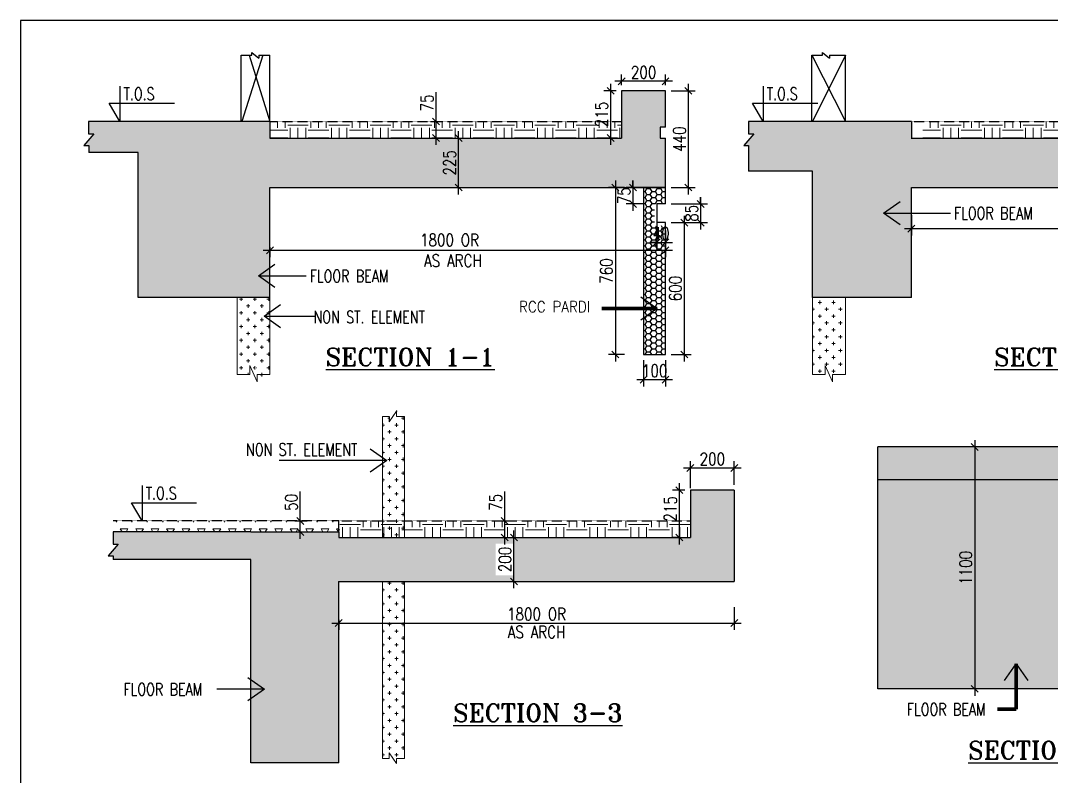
# Model space of a CAD drawing. Header units: millimetres. Extents: x 2061841 to 105821645, y -77612 to 48520811.
# Drawn here: x 2432870 to 2451630, y 43462 to 57210 of the extents above; entities that cross this region are included whole.
import ezdxf

# ---------------------------------------------------------------- set-up
doc = ezdxf.new("R2010")
doc.units = ezdxf.units.MM
doc.header["$LTSCALE"] = 10
doc.header["$MEASUREMENT"] = 0
for name, pattern in [('$0$HIDDEN', [0.375, 0.25, -0.125]), ('E21yeHUG$0$0', [0]), ('HIDDEN', [0.375, 0.25, -0.125])]:
    doc.linetypes.add(name, pattern=pattern)
doc.layers.add('100THK WALL', color=6, linetype='Continuous', lineweight=9)
doc.layers.add('VIN SUNK HATCH', color=8, linetype='Continuous', lineweight=0)
for name, color, linetype in [('A-HATCH', 8, 'Continuous'), ('BORDER', 5, 'Continuous'), ('S-BEAM', 4, 'Continuous'), ('S-BEAM SIZE', 2, 'Continuous'), ('S-BEAM-1', 4, 'Continuous'), ('S-COL.NO', 1, 'Continuous'), ('S-DIM', 7, 'Continuous'), ('S-SHADED', 252, 'Continuous'), ('S-TEXT', 2, 'Continuous')]:
    doc.layers.add(name, color=color, linetype=linetype)
doc.styles.add('200', font='romand.shx', dxfattribs={"width": 0.8, "height": 225})
doc.styles.add('RD', font='romand.shx', dxfattribs={"width": 0.9, "height": 225})
doc.styles.add('RT', font='romant.shx', dxfattribs={"height": 250})
doc.styles.add('Text 100', font='romans.shx', dxfattribs={"width": 0.7, "height": 100})
doc.dimstyles.new('GR1', dxfattribs={"dimtxt": 225, "dimasz": 125, "dimexe": 125, "dimexo": 100, "dimgap": 50, "dimtad": 1, "dimdec": 0, "dimzin": 3, "dimdsep": 46, "dimtxsty": '200', "dimblk1": 'OBLIQUE', "dimblk2": 'OBLIQUE', "dimsah": 1, "dimcen": 0.0625, "dimdle": 125, "dimclrd": 3, "dimclre": 3, "dimclrt": 2, "dimadec": 0, "dimazin": 0, "dimtfac": 1, "dimtdec": 0, "dimtix": 1, "dimtmove": 0, "dimatfit": 3, "dimfxl": 1, "dimtolj": 1, "dimtzin": 0, "dimarcsym": 0})
doc.dimstyles.new('SCALE 100', dxfattribs={"dimtxt": 100, "dimasz": 75, "dimexe": 50, "dimexo": 50, "dimgap": 40, "dimtad": 1, "dimdec": 0, "dimzin": 1, "dimdsep": 46, "dimtxsty": 'Text 100', "dimblk": 'OBLIQUE', "dimcen": 1, "dimclrd": 3, "dimclre": 3, "dimclrt": 2, "dimadec": 0, "dimazin": 0, "dimtfac": 1, "dimtdec": 0, "dimtofl": 0, "dimtmove": 1, "dimatfit": 3, "dimldrblk": 'OPEN90', "dimfxl": 1, "dimtolj": 1, "dimtzin": 0, "dimarcsym": 0})
pattern_1 = [(90, (-2388914.23, 766697.31), (-125, 125), [62.5, -187.5]), (180, (-2388882.98, 766728.56), (-125, -125), [62.5, -187.5])]

# ---------------------------------------------------------------- blocks, each defined once
blk = doc.blocks.new('_Oblique')
at = {"color": 0, "linetype": 'ByBlock', "lineweight": -2}
blk.add_line((-0.5, -0.5), (0.5, 0.5), dxfattribs=at)
blk = doc.blocks.new('*D67')
at = {"layer": 'Defpoints', "color": 0, "transparency": 16777216}
for p in [(2450421, 49455), (2450236, 45055), (2450421, 45055)]:
    blk.add_point(p, dxfattribs=at)
at = {"layer": 'S-DIM', "color": 3, "linetype": 'E21yeHUG$0$0', "lineweight": -2, "transparency": 16777216}
blk.add_line((2450236, 49580), (2450236, 44930), dxfattribs=at)
at = {"layer": 'S-DIM', "color": 3, "lineweight": -2, "transparency": 16777216}
for p, q in [((2450321, 49455), (2450111, 49455)), ((2450321, 45055), (2450111, 45055))]:
    blk.add_line(p, q, dxfattribs=at)
at = {"layer": 'S-DIM', "color": 3, "linetype": 'ByBlock', "lineweight": -2, "transparency": 16777216, "xscale": 125, "yscale": 125, "zscale": 125}
for p, rotation in [((2450236, 49455), 90), ((2450236, 45055), 270)]:
    blk.add_blockref('_Oblique', p, dxfattribs=dict(at, rotation=rotation))
at = {"layer": 'S-DIM', "color": 2, "transparency": 16777216, "insert": (2450073, 47255), "char_height": 225, "attachment_point": 5, "rotation": 90, "style": '200'}
blk.add_mtext('\\A1;1100', dxfattribs=at)
blk = doc.blocks.new('*D72')
at = {"layer": 'Defpoints', "color": 0, "transparency": 16777216}
for p in [(2444608, 53327), (2437409, 53192), (2444608, 53032)]:
    blk.add_point(p, dxfattribs=at)
at = {"layer": 'S-DIM', "color": 3, "lineweight": -2, "transparency": 16777216}
for p, q in [((2437409, 53092), (2437409, 52907)), ((2444608, 53227), (2444608, 52907))]:
    blk.add_line(p, q, dxfattribs=at)
at = {"layer": 'S-DIM', "color": 3, "linetype": 'E21yeHUG$0$0', "lineweight": -2, "transparency": 16777216}
blk.add_line((2437284, 53032), (2444733, 53032), dxfattribs=at)
at = {"layer": 'S-DIM', "color": 3, "linetype": 'ByBlock', "lineweight": -2, "transparency": 16777216, "xscale": 125, "yscale": 125, "zscale": 125, "rotation": 180}
blk.add_blockref('_Oblique', (2437409, 53032), dxfattribs=at)
at = {"layer": 'S-DIM', "color": 3, "linetype": 'ByBlock', "lineweight": -2, "transparency": 16777216, "xscale": 125, "yscale": 125, "zscale": 125}
blk.add_blockref('_Oblique', (2444608, 53032), dxfattribs=at)
at = {"layer": 'S-DIM', "color": 2, "transparency": 16777216, "insert": (2440676, 53032), "char_height": 225, "attachment_point": 5, "style": '200'}
blk.add_mtext('\\A1;1800 OR\\P AS ARCH', dxfattribs=at)
blk = doc.blocks.new('*D73')
at = {"layer": 'Defpoints', "color": 0, "transparency": 16777216}
for p in [(2440231, 55374), (2440431, 55374), (2440231, 55074)]:
    blk.add_point(p, dxfattribs=at)
at = {"layer": 'S-DIM', "color": 3, "linetype": 'E21yeHUG$0$0', "lineweight": -2, "transparency": 16777216}
for p, q in [((2440431, 55374), (2440431, 55909)), ((2440431, 54949), (2440431, 55499))]:
    blk.add_line(p, q, dxfattribs=at)
at = {"layer": 'S-DIM', "color": 3, "lineweight": -2, "transparency": 16777216}
for p, q in [((2440331, 55374), (2440556, 55374)), ((2440331, 55074), (2440556, 55074))]:
    blk.add_line(p, q, dxfattribs=at)
at = {"layer": 'S-DIM', "color": 3, "linetype": 'ByBlock', "lineweight": -2, "transparency": 16777216, "xscale": 125, "yscale": 125, "zscale": 125}
for p, rotation in [((2440431, 55374), 90), ((2440431, 55074), 270)]:
    blk.add_blockref('_Oblique', p, dxfattribs=dict(at, rotation=rotation))
at = {"layer": 'S-DIM', "color": 2, "transparency": 16777216, "insert": (2440268, 55713), "char_height": 225, "attachment_point": 5, "rotation": 90, "style": '200'}
blk.add_mtext('\\A1;75', dxfattribs=at)
blk = doc.blocks.new('*D74')
at = {"layer": 'Defpoints', "color": 0, "transparency": 16777216}
for p in [(2440567, 55074), (2440842, 55074), (2440567, 54174)]:
    blk.add_point(p, dxfattribs=at)
at = {"layer": 'S-DIM', "color": 3, "linetype": 'E21yeHUG$0$0', "lineweight": -2, "transparency": 16777216}
blk.add_line((2440842, 54049), (2440842, 55199), dxfattribs=at)
at = {"layer": 'S-DIM', "color": 3, "lineweight": -2, "transparency": 16777216}
for p, q in [((2440667, 55074), (2440967, 55074)), ((2440667, 54174), (2440967, 54174))]:
    blk.add_line(p, q, dxfattribs=at)
at = {"layer": 'S-DIM', "color": 3, "linetype": 'ByBlock', "lineweight": -2, "transparency": 16777216, "xscale": 125, "yscale": 125, "zscale": 125}
for p, rotation in [((2440842, 55074), 90), ((2440842, 54174), 270)]:
    blk.add_blockref('_Oblique', p, dxfattribs=dict(at, rotation=rotation))
at = {"layer": 'S-DIM', "color": 2, "transparency": 16777216, "insert": (2440680, 54624), "char_height": 225, "attachment_point": 5, "rotation": 90, "style": '200'}
blk.add_mtext('\\A1;225', dxfattribs=at)
blk = doc.blocks.new('*D80')
at = {"layer": 'Defpoints', "color": 0, "transparency": 16777216}
for p in [(2441482, 48108), (2441682, 48108), (2441482, 47808)]:
    blk.add_point(p, dxfattribs=at)
at = {"layer": 'S-DIM', "color": 3, "linetype": 'E21yeHUG$0$0', "lineweight": -2, "transparency": 16777216}
for p, q in [((2441682, 48108), (2441682, 48643)), ((2441682, 47683), (2441682, 48233))]:
    blk.add_line(p, q, dxfattribs=at)
at = {"layer": 'S-DIM', "color": 3, "lineweight": -2, "transparency": 16777216}
for p, q in [((2441582, 48108), (2441807, 48108)), ((2441582, 47808), (2441807, 47808))]:
    blk.add_line(p, q, dxfattribs=at)
at = {"layer": 'S-DIM', "color": 3, "linetype": 'ByBlock', "lineweight": -2, "transparency": 16777216, "xscale": 125, "yscale": 125, "zscale": 125}
for p, rotation in [((2441682, 48108), 90), ((2441682, 47808), 270)]:
    blk.add_blockref('_Oblique', p, dxfattribs=dict(at, rotation=rotation))
at = {"layer": 'S-DIM', "color": 2, "transparency": 16777216, "insert": (2441519, 48447), "char_height": 225, "attachment_point": 5, "rotation": 90, "style": '200'}
blk.add_mtext('\\A1;75', dxfattribs=at)
blk = doc.blocks.new('*D81')
at = {"layer": 'Defpoints', "color": 0, "transparency": 16777216}
for p in [(2441574, 47808), (2441849, 47808), (2441574, 47008)]:
    blk.add_point(p, dxfattribs=at)
at = {"layer": 'S-DIM', "color": 3, "linetype": 'E21yeHUG$0$0', "lineweight": -2, "transparency": 16777216}
blk.add_line((2441849, 46883), (2441849, 47933), dxfattribs=at)
at = {"layer": 'S-DIM', "color": 3, "lineweight": -2, "transparency": 16777216}
for p, q in [((2441674, 47808), (2441974, 47808)), ((2441674, 47008), (2441974, 47008))]:
    blk.add_line(p, q, dxfattribs=at)
at = {"layer": 'S-DIM', "color": 3, "linetype": 'ByBlock', "lineweight": -2, "transparency": 16777216, "xscale": 125, "yscale": 125, "zscale": 125}
for p, rotation in [((2441849, 47808), 90), ((2441849, 47008), 270)]:
    blk.add_blockref('_Oblique', p, dxfattribs=dict(at, rotation=rotation))
at = {"layer": 'S-DIM', "color": 2, "transparency": 16777216, "insert": (2441687, 47408), "char_height": 225, "attachment_point": 5, "rotation": 90, "style": '200'}
blk.add_mtext('\\A1;200', dxfattribs=at)
blk = doc.blocks.new('*D82')
at = {"layer": 'Defpoints', "color": 0, "transparency": 16777216}
for p in [(2437760, 48108), (2437960, 48108), (2437731, 47908)]:
    blk.add_point(p, dxfattribs=at)
at = {"layer": 'S-DIM', "color": 3, "linetype": 'E21yeHUG$0$0', "lineweight": -2, "transparency": 16777216}
for p, q in [((2437960, 48108), (2437960, 48643)), ((2437960, 47783), (2437960, 48233))]:
    blk.add_line(p, q, dxfattribs=at)
at = {"layer": 'S-DIM', "color": 3, "lineweight": -2, "transparency": 16777216}
for p, q in [((2437860, 48108), (2438085, 48108)), ((2437831, 47908), (2438085, 47908))]:
    blk.add_line(p, q, dxfattribs=at)
at = {"layer": 'S-DIM', "color": 3, "linetype": 'ByBlock', "lineweight": -2, "transparency": 16777216, "xscale": 125, "yscale": 125, "zscale": 125}
for p, rotation in [((2437960, 48108), 90), ((2437960, 47908), 270)]:
    blk.add_blockref('_Oblique', p, dxfattribs=dict(at, rotation=rotation))
at = {"layer": 'S-DIM', "color": 2, "transparency": 16777216, "insert": (2437797, 48447), "char_height": 225, "attachment_point": 5, "rotation": 90, "style": '200'}
blk.add_mtext('\\A1;50', dxfattribs=at)
blk = doc.blocks.new('*D99')
at = {"layer": 'Defpoints', "color": 0, "transparency": 16777216}
for p in [(2443809, 55934), (2443608, 55074), (2443809, 55074)]:
    blk.add_point(p, dxfattribs=at)
at = {"layer": 'S-DIM', "color": 3, "lineweight": -2, "transparency": 16777216}
for p, q in [((2443709, 55934), (2443483, 55934)), ((2443709, 55074), (2443483, 55074))]:
    blk.add_line(p, q, dxfattribs=at)
at = {"layer": 'S-DIM', "color": 3, "linetype": 'E21yeHUG$0$0', "lineweight": -2, "transparency": 16777216}
blk.add_line((2443608, 56059), (2443608, 54949), dxfattribs=at)
at = {"layer": 'S-DIM', "color": 3, "linetype": 'ByBlock', "lineweight": -2, "transparency": 16777216, "xscale": 125, "yscale": 125, "zscale": 125}
for p, rotation in [((2443608, 55934), 90), ((2443608, 55074), 270)]:
    blk.add_blockref('_Oblique', p, dxfattribs=dict(at, rotation=rotation))
at = {"layer": 'S-DIM', "color": 2, "transparency": 16777216, "insert": (2443446, 55504), "char_height": 225, "attachment_point": 5, "rotation": 90, "style": '200'}
blk.add_mtext('\\A1;215', dxfattribs=at)
blk = doc.blocks.new('*D100')
at = {"layer": 'Defpoints', "color": 0, "transparency": 16777216}
for p in [(2444611, 55934), (2445024, 55934), (2444611, 54174)]:
    blk.add_point(p, dxfattribs=at)
at = {"layer": 'S-DIM', "color": 3, "lineweight": -2, "transparency": 16777216}
for p, q in [((2444711, 55934), (2445149, 55934)), ((2444711, 54174), (2445149, 54174))]:
    blk.add_line(p, q, dxfattribs=at)
at = {"layer": 'S-DIM', "color": 3, "linetype": 'E21yeHUG$0$0', "lineweight": -2, "transparency": 16777216}
blk.add_line((2445024, 54049), (2445024, 56059), dxfattribs=at)
at = {"layer": 'S-DIM', "color": 3, "linetype": 'ByBlock', "lineweight": -2, "transparency": 16777216, "xscale": 125, "yscale": 125, "zscale": 125}
for p, rotation in [((2445024, 55934), 90), ((2445024, 54174), 270)]:
    blk.add_blockref('_Oblique', p, dxfattribs=dict(at, rotation=rotation))
at = {"layer": 'S-DIM', "color": 2, "transparency": 16777216, "insert": (2444862, 55054), "char_height": 225, "attachment_point": 5, "rotation": 90, "style": '200'}
blk.add_mtext('\\A1;440', dxfattribs=at)
blk = doc.blocks.new('*D101')
at = {"layer": 'Defpoints', "color": 0, "transparency": 16777216}
for p in [(2445860, 49072), (2445060, 48608), (2445860, 48668)]:
    blk.add_point(p, dxfattribs=at)
at = {"layer": 'S-DIM', "color": 3, "lineweight": -2, "transparency": 16777216}
for p, q in [((2445060, 48708), (2445060, 49197)), ((2445860, 48768), (2445860, 49197))]:
    blk.add_line(p, q, dxfattribs=at)
at = {"layer": 'S-DIM', "color": 3, "linetype": 'E21yeHUG$0$0', "lineweight": -2, "transparency": 16777216}
blk.add_line((2444935, 49072), (2445985, 49072), dxfattribs=at)
at = {"layer": 'S-DIM', "color": 3, "linetype": 'ByBlock', "lineweight": -2, "transparency": 16777216, "xscale": 125, "yscale": 125, "zscale": 125, "rotation": 180}
blk.add_blockref('_Oblique', (2445060, 49072), dxfattribs=at)
at = {"layer": 'S-DIM', "color": 3, "linetype": 'ByBlock', "lineweight": -2, "transparency": 16777216, "xscale": 125, "yscale": 125, "zscale": 125}
blk.add_blockref('_Oblique', (2445860, 49072), dxfattribs=at)
at = {"layer": 'S-DIM', "color": 2, "transparency": 16777216, "insert": (2445460, 49235), "char_height": 225, "attachment_point": 5, "style": '200'}
blk.add_mtext('\\A1;200', dxfattribs=at)
blk = doc.blocks.new('*D102')
at = {"layer": 'Defpoints', "color": 0, "transparency": 16777216}
for p in [(2445060, 48668), (2444859, 47808), (2444966, 47808)]:
    blk.add_point(p, dxfattribs=at)
at = {"layer": 'S-DIM', "color": 3, "linetype": 'E21yeHUG$0$0', "lineweight": -2, "transparency": 16777216}
blk.add_line((2444859, 48793), (2444859, 47683), dxfattribs=at)
at = {"layer": 'S-DIM', "color": 3, "lineweight": -2, "transparency": 16777216}
for p, q in [((2444960, 48668), (2444734, 48668)), ((2444866, 47808), (2444734, 47808))]:
    blk.add_line(p, q, dxfattribs=at)
at = {"layer": 'S-DIM', "color": 3, "linetype": 'ByBlock', "lineweight": -2, "transparency": 16777216, "xscale": 125, "yscale": 125, "zscale": 125}
for p, rotation in [((2444859, 48668), 90), ((2444859, 47808), 270)]:
    blk.add_blockref('_Oblique', p, dxfattribs=dict(at, rotation=rotation))
at = {"layer": 'S-DIM', "color": 2, "transparency": 16777216, "insert": (2444697, 48329), "char_height": 225, "attachment_point": 5, "rotation": 90, "style": '200'}
blk.add_mtext('\\A1;215', dxfattribs=at)
blk = doc.blocks.new('*D118')
at = {"layer": 'Defpoints', "color": 0, "transparency": 16777216}
for p in [(2449082, 53770), (2457682, 53665), (2457682, 53426)]:
    blk.add_point(p, dxfattribs=at)
at = {"layer": 'S-DIM', "color": 3, "lineweight": -2, "transparency": 16777216}
for p, q in [((2449082, 53670), (2449082, 53301)), ((2457682, 53565), (2457682, 53301))]:
    blk.add_line(p, q, dxfattribs=at)
at = {"layer": 'S-DIM', "color": 3, "linetype": 'E21yeHUG$0$0', "lineweight": -2, "transparency": 16777216}
blk.add_line((2448957, 53426), (2457807, 53426), dxfattribs=at)
at = {"layer": 'S-DIM', "color": 3, "linetype": 'ByBlock', "lineweight": -2, "transparency": 16777216, "xscale": 125, "yscale": 125, "zscale": 125, "rotation": 180}
blk.add_blockref('_Oblique', (2449082, 53426), dxfattribs=at)
at = {"layer": 'S-DIM', "color": 3, "linetype": 'ByBlock', "lineweight": -2, "transparency": 16777216, "xscale": 125, "yscale": 125, "zscale": 125}
blk.add_blockref('_Oblique', (2457682, 53426), dxfattribs=at)
at = {"layer": 'S-DIM', "color": 2, "transparency": 16777216, "char_height": 225, "attachment_point": 5, "style": '200'}
for s, insert in [('\\A1;2150 OR', (2453382, 53588)), ('\\A1;AS ARCH', (2453382, 53263))]:
    blk.add_mtext(s, dxfattribs=dict(at, insert=insert))
blk = doc.blocks.new('*D136')
at = {"layer": 'Defpoints', "color": 0, "transparency": 16777216}
for p in [(2445860, 46639), (2438660, 46412), (2445860, 46251)]:
    blk.add_point(p, dxfattribs=at)
at = {"layer": 'S-DIM', "color": 3, "lineweight": -2, "transparency": 16777216}
for p, q in [((2445860, 46539), (2445860, 46126)), ((2438660, 46312), (2438660, 46126))]:
    blk.add_line(p, q, dxfattribs=at)
at = {"layer": 'S-DIM', "color": 3, "linetype": 'E21yeHUG$0$0', "lineweight": -2, "transparency": 16777216}
blk.add_line((2438535, 46251), (2445985, 46251), dxfattribs=at)
at = {"layer": 'S-DIM', "color": 3, "linetype": 'ByBlock', "lineweight": -2, "transparency": 16777216, "xscale": 125, "yscale": 125, "zscale": 125, "rotation": 180}
blk.add_blockref('_Oblique', (2438660, 46251), dxfattribs=at)
at = {"layer": 'S-DIM', "color": 3, "linetype": 'ByBlock', "lineweight": -2, "transparency": 16777216, "xscale": 125, "yscale": 125, "zscale": 125}
blk.add_blockref('_Oblique', (2445860, 46251), dxfattribs=at)
at = {"layer": 'S-DIM', "color": 2, "transparency": 16777216, "char_height": 225, "attachment_point": 5, "style": '200'}
for s, insert in [('\\A1;1800 OR', (2442260, 46414)), ('\\A1;AS ARCH', (2442260, 46089))]:
    blk.add_mtext(s, dxfattribs=dict(at, insert=insert))
blk = doc.blocks.new('*D199')
at = {"layer": 'Defpoints', "color": 0, "transparency": 16777216}
for p in [(2443961, 54174), (2443695, 51136), (2443961, 51136)]:
    blk.add_point(p, dxfattribs=at)
at = {"layer": 'S-DIM', "color": 3, "linetype": 'E21yeHUG$0$0', "lineweight": -2, "transparency": 16777216}
blk.add_line((2443695, 54299), (2443695, 51011), dxfattribs=at)
at = {"layer": 'S-DIM', "color": 3, "lineweight": -2, "transparency": 16777216}
for p, q in [((2443861, 54174), (2443570, 54174)), ((2443861, 51136), (2443570, 51136))]:
    blk.add_line(p, q, dxfattribs=at)
at = {"layer": 'S-DIM', "color": 3, "linetype": 'ByBlock', "lineweight": -2, "transparency": 16777216, "xscale": 125, "yscale": 125, "zscale": 125}
for p, rotation in [((2443695, 54174), 90), ((2443695, 51136), 270)]:
    blk.add_blockref('_Oblique', p, dxfattribs=dict(at, rotation=rotation))
at = {"layer": 'S-DIM', "color": 2, "transparency": 16777216, "insert": (2443533, 52655), "char_height": 225, "attachment_point": 5, "rotation": 90, "style": '200'}
blk.add_mtext('\\A1;760', dxfattribs=at)
blk = doc.blocks.new('*D200')
at = {"layer": 'Defpoints', "color": 0, "transparency": 16777216}
for p in [(2444608, 53536), (2444608, 51136), (2444950, 51136)]:
    blk.add_point(p, dxfattribs=at)
at = {"layer": 'S-DIM', "color": 3, "linetype": 'E21yeHUG$0$0', "lineweight": -2, "transparency": 16777216}
blk.add_line((2444950, 53661), (2444950, 51011), dxfattribs=at)
at = {"layer": 'S-DIM', "color": 3, "lineweight": -2, "transparency": 16777216}
for p, q in [((2444708, 53536), (2445075, 53536)), ((2444708, 51136), (2445075, 51136))]:
    blk.add_line(p, q, dxfattribs=at)
at = {"layer": 'S-DIM', "color": 3, "linetype": 'ByBlock', "lineweight": -2, "transparency": 16777216, "xscale": 125, "yscale": 125, "zscale": 125}
for p, rotation in [((2444950, 53536), 90), ((2444950, 51136), 270)]:
    blk.add_blockref('_Oblique', p, dxfattribs=dict(at, rotation=rotation))
at = {"layer": 'S-DIM', "color": 2, "transparency": 16777216, "insert": (2444788, 52336), "char_height": 225, "attachment_point": 5, "rotation": 90, "style": '200'}
blk.add_mtext('\\A1;600', dxfattribs=at)
blk = doc.blocks.new('*D201')
at = {"layer": 'Defpoints', "color": 0, "transparency": 16777216}
for p in [(2444298, 54174), (2444015, 53876), (2444298, 53876)]:
    blk.add_point(p, dxfattribs=at)
at = {"layer": 'S-DIM', "color": 3, "linetype": 'E21yeHUG$0$0', "lineweight": -2, "transparency": 16777216}
for p, q in [((2444015, 54299), (2444015, 53751)), ((2444015, 54174), (2444015, 54299)), ((2444015, 53876), (2444015, 53751))]:
    blk.add_line(p, q, dxfattribs=at)
at = {"layer": 'S-DIM', "color": 3, "lineweight": -2, "transparency": 16777216}
for p, q in [((2444198, 54174), (2443890, 54174)), ((2444198, 53876), (2443890, 53876))]:
    blk.add_line(p, q, dxfattribs=at)
at = {"layer": 'S-DIM', "color": 3, "linetype": 'ByBlock', "lineweight": -2, "transparency": 16777216, "xscale": 125, "yscale": 125, "zscale": 125}
for p, rotation in [((2444015, 54174), 270), ((2444015, 53876), 90)]:
    blk.add_blockref('_Oblique', p, dxfattribs=dict(at, rotation=rotation))
at = {"layer": 'S-DIM', "color": 2, "transparency": 16777216, "insert": (2443852, 54025), "char_height": 225, "attachment_point": 5, "rotation": 90, "style": '200'}
blk.add_mtext('\\A1;75', dxfattribs=at)
blk = doc.blocks.new('*D202')
at = {"layer": 'Defpoints', "color": 0, "transparency": 16777216}
for p in [(2444608, 53876), (2444608, 53536), (2445246, 53536)]:
    blk.add_point(p, dxfattribs=at)
at = {"layer": 'S-DIM', "color": 3, "lineweight": -2, "transparency": 16777216}
for p, q in [((2444708, 53876), (2445371, 53876)), ((2444708, 53536), (2445371, 53536))]:
    blk.add_line(p, q, dxfattribs=at)
at = {"layer": 'S-DIM', "color": 3, "linetype": 'E21yeHUG$0$0', "lineweight": -2, "transparency": 16777216}
for p, q in [((2445246, 54001), (2445246, 53411)), ((2445246, 53876), (2445246, 54001)), ((2445246, 53536), (2445246, 53411))]:
    blk.add_line(p, q, dxfattribs=at)
at = {"layer": 'S-DIM', "color": 3, "linetype": 'ByBlock', "lineweight": -2, "transparency": 16777216, "xscale": 125, "yscale": 125, "zscale": 125}
for p, rotation in [((2445246, 53876), 270), ((2445246, 53536), 90)]:
    blk.add_blockref('_Oblique', p, dxfattribs=dict(at, rotation=rotation))
at = {"layer": 'S-DIM', "color": 2, "transparency": 16777216, "insert": (2445083, 53706), "char_height": 225, "attachment_point": 5, "rotation": 90, "style": '200'}
blk.add_mtext('\\A1;85', dxfattribs=at)
blk = doc.blocks.new('*D203')
at = {"layer": 'Defpoints', "color": 0, "transparency": 16777216}
for p in [(2444208, 51136), (2444608, 51136), (2444208, 50677)]:
    blk.add_point(p, dxfattribs=at)
at = {"layer": 'S-DIM', "color": 3, "lineweight": -2, "transparency": 16777216}
for p, q in [((2444208, 51036), (2444208, 50552)), ((2444608, 51036), (2444608, 50552))]:
    blk.add_line(p, q, dxfattribs=at)
at = {"layer": 'S-DIM', "color": 3, "linetype": 'E21yeHUG$0$0', "lineweight": -2, "transparency": 16777216}
blk.add_line((2444733, 50677), (2444083, 50677), dxfattribs=at)
at = {"layer": 'S-DIM', "color": 3, "linetype": 'ByBlock', "lineweight": -2, "transparency": 16777216, "xscale": 125, "yscale": 125, "zscale": 125, "rotation": 180}
blk.add_blockref('_Oblique', (2444208, 50677), dxfattribs=at)
at = {"layer": 'S-DIM', "color": 3, "linetype": 'ByBlock', "lineweight": -2, "transparency": 16777216, "xscale": 125, "yscale": 125, "zscale": 125}
blk.add_blockref('_Oblique', (2444608, 50677), dxfattribs=at)
at = {"layer": 'S-DIM', "color": 2, "transparency": 16777216, "insert": (2444410, 50840), "char_height": 225, "attachment_point": 5, "style": '200'}
blk.add_mtext('\\A1;100', dxfattribs=at)
blk = doc.blocks.new('*D204')
at = {"layer": 'Defpoints', "color": 0, "transparency": 16777216}
for p in [(2443809, 56107), (2443809, 55934), (2444608, 55934)]:
    blk.add_point(p, dxfattribs=at)
at = {"layer": 'S-DIM', "color": 3, "linetype": 'E21yeHUG$0$0', "lineweight": -2, "transparency": 16777216}
blk.add_line((2444733, 56107), (2443684, 56107), dxfattribs=at)
at = {"layer": 'S-DIM', "color": 3, "lineweight": -2, "transparency": 16777216}
for p, q in [((2443809, 56034), (2443809, 56232)), ((2444608, 56034), (2444608, 56232))]:
    blk.add_line(p, q, dxfattribs=at)
at = {"layer": 'S-DIM', "color": 3, "linetype": 'ByBlock', "lineweight": -2, "transparency": 16777216, "xscale": 125, "yscale": 125, "zscale": 125, "rotation": 180}
blk.add_blockref('_Oblique', (2443809, 56107), dxfattribs=at)
at = {"layer": 'S-DIM', "color": 3, "linetype": 'ByBlock', "lineweight": -2, "transparency": 16777216, "xscale": 125, "yscale": 125, "zscale": 125}
blk.add_blockref('_Oblique', (2444608, 56107), dxfattribs=at)
at = {"layer": 'S-DIM', "color": 2, "transparency": 16777216, "insert": (2444209, 56270), "char_height": 225, "attachment_point": 5, "style": '200'}
blk.add_mtext('\\A1;200', dxfattribs=at)
blk = doc.blocks.new('*D1091')
at = {"layer": 'Defpoints', "color": 0, "transparency": 16777216}
for p in [(2444448, 53635), (2444608, 53492), (2444608, 53176)]:
    blk.add_point(p, dxfattribs=at)
at = {"layer": 'S-DIM', "color": 3, "lineweight": -2, "transparency": 16777216}
for p, q in [((2444448, 53535), (2444448, 53051)), ((2444608, 53392), (2444608, 53051))]:
    blk.add_line(p, q, dxfattribs=at)
at = {"layer": 'S-DIM', "color": 3, "linetype": 'E21yeHUG$0$0', "lineweight": -2, "transparency": 16777216}
for p, q in [((2444323, 53176), (2444733, 53176)), ((2444448, 53176), (2444323, 53176)), ((2444608, 53176), (2444733, 53176))]:
    blk.add_line(p, q, dxfattribs=at)
at = {"layer": 'S-DIM', "color": 3, "linetype": 'ByBlock', "lineweight": -2, "transparency": 16777216, "xscale": 125, "yscale": 125, "zscale": 125}
blk.add_blockref('_Oblique', (2444448, 53176), dxfattribs=at)
at = {"layer": 'S-DIM', "color": 3, "linetype": 'ByBlock', "lineweight": -2, "transparency": 16777216, "xscale": 125, "yscale": 125, "zscale": 125, "rotation": 180}
blk.add_blockref('_Oblique', (2444608, 53176), dxfattribs=at)
at = {"layer": 'S-DIM', "color": 2, "transparency": 16777216, "insert": (2444528, 53339), "char_height": 225, "attachment_point": 5, "style": '200'}
blk.add_mtext('\\A1;40', dxfattribs=at)

msp = doc.modelspace()

# ---------------------------------------------------------------- hatches: boundary and pattern name
at = {"layer": '100THK WALL'}
h = msp.add_hatch(dxfattribs=at)
h.set_pattern_fill('CROSS', color=3, scale=500, angle=90, style=0)
h.set_pattern_definition([(90, (-2391364.97, 771863.22), (-125, 125), [62.5, -187.5]), (180, (-2391333.72, 771894.47), (-125, -125), [62.5, -187.5])])
h.paths.add_polyline_path([(2437408.7, 52173.9), (2436808.7, 52173.9), (2436808.7, 50771.2), (2437138.1, 50771.2), (2437138.1, 50933.7), (2437272.1, 50637.7), (2437272.1, 50771.2), (2437408.7, 50771.2)])
h = msp.add_hatch(dxfattribs=at)
h.set_pattern_fill('CROSS', color=3, scale=500, angle=90, style=0)
h.set_pattern_definition([(90, (-1209.97, 7178.41), (-125, 125), [62.5, -187.5]), (180, (-1178.72, 7209.66), (-125, -125), [62.5, -187.5])])
edge = h.paths.add_edge_path()
edge.add_line((2447515.5, 50771.2), (2447282.1, 50771.2))
edge.add_line((2447282.1, 50771.2), (2447282.1, 52173.9))
edge.add_line((2447282.1, 52173.9), (2447882.1, 52173.9))
edge.add_line((2447882.1, 52173.9), (2447882.1, 50771.2))
edge.add_line((2447882.1, 50771.2), (2447649.5, 50771.2))
h = msp.add_hatch(dxfattribs=at)
h.set_pattern_fill('CROSS', color=3, scale=500, angle=90, style=0)
h.set_pattern_definition(pattern_1)
h.paths.add_polyline_path([(2439859.5, 47808), (2439459.5, 47808), (2439459.5, 50010.8), (2439588.8, 50010.8), (2439588.8, 49848.3), (2439722.8, 50144.3), (2439722.8, 50010.8), (2439859.5, 50010.8)])
h = msp.add_hatch(dxfattribs=at)
h.set_pattern_fill('CROSS', color=3, scale=500, angle=90, style=0)
h.set_pattern_definition(pattern_1)
edge = h.paths.add_edge_path()
edge.add_line((2439859.5, 43790.3), (2439859.5, 47008))
edge.add_line((2439859.5, 47008), (2439459.5, 47008))
edge.add_line((2439459.5, 47008), (2439459.5, 43790.3))
edge.add_line((2439459.5, 43792.5), (2439859.5, 43792.5))
at = {"layer": 'A-HATCH', "transparency": 33554534}
h = msp.add_hatch(dxfattribs=at)
h.set_pattern_fill('HONEY', color=256, scale=20, angle=180)
h.set_pattern_definition([(0, (-7420774.93, -214978.15), (95.25, 54.9926129), [63.5, -127]), (120, (-7420774.93, -214978.15), (-95.2499998, 54.99261326), [63.5, -127]), (60, (-7420774.93, -214978.15), (2e-07, 109.98522616), [-127, 63.5])])
h.paths.add_polyline_path([(2444408.4, 53475.8), (2444408.4, 53875.8), (2444608.4, 53875.8), (2444608.4, 54174), (2444208.4, 54174), (2444208.4, 51135.8), (2444608.4, 51135.8), (2444608.4, 53475.8)])
at = {"layer": 'S-SHADED'}
h = msp.add_hatch(color=256, dxfattribs=at)
h.dxf.hatch_style = 1
h.paths.add_polyline_path([(2434108.5, 55373.9), (2434108.5, 55151.3), (2434203.7, 55151.3), (2434020.3, 54939.9), (2434109.7, 54939.9), (2434109.7, 54813.9), (2435008.7, 54813.9), (2435008.7, 52173.9), (2437408.7, 52173.9), (2437408.7, 54174), (2444608.4, 54174), (2444608.4, 55074), (2444508.4, 55074), (2444508.4, 55274), (2444608.4, 55274), (2444608.4, 55934), (2443808.7, 55934), (2443808.7, 55074), (2437408.7, 55074), (2437408.7, 55373.9), (2434108.5, 55373.9)])
h.paths.add_polyline_path([(2440454.6, 54336.3), (2440454.6, 54911.7), (2440904.6, 54911.7), (2440904.6, 54336.3)], flags=24)
h = msp.add_hatch(color=256, dxfattribs=at)
h.dxf.hatch_style = 1
h.paths.add_polyline_path([(2446118.8, 55373.9), (2446118.8, 55151.3), (2446214.1, 55151.3), (2446030.7, 54939.9), (2446120, 54939.9), (2446120, 54473.9), (2447282.1, 54473.9), (2447282.1, 52173.9), (2449082.1, 52173.9), (2449082.1, 54174), (2457682.1, 54174), (2457682.1, 55074), (2457582.1, 55074), (2457582.1, 55274), (2457682.1, 55274), (2457682.1, 55934), (2456882.4, 55934), (2456882.4, 55074), (2449082.1, 55074), (2449082.1, 55373.9), (2446118.8, 55373.9)])
h.paths.add_polyline_path([(2452337.7, 54336.3), (2452337.7, 54911.7), (2452787.7, 54911.7), (2452787.7, 54336.3)], flags=24)
h = msp.add_hatch(color=256, dxfattribs=at)
h.dxf.hatch_style = 1
h.paths.add_polyline_path([(2448472.9, 49455.2), (2448472.9, 48855.2), (2451927, 48855.2), (2451927, 48655.2), (2455108.6, 48655.2), (2455108.6, 49255.2), (2452527, 49255.2), (2452527, 49455.2), (2448472.9, 49455.2)])
h = msp.add_hatch(color=256, dxfattribs=at)
h.dxf.hatch_style = 1
h.paths.add_polyline_path([(2455108.6, 45055.2), (2455108.6, 47886.5), (2454907.5, 47886.5), (2455244.9, 48128.2), (2455108.6, 48128.2), (2455108.6, 48655.2), (2451927, 48655.2), (2451927, 48855.2), (2448472.9, 48855.2), (2448472.9, 45055.2), (2455108.6, 45055.2)])
h.paths.add_polyline_path([(2453622.5, 46794.7), (2453622.5, 47515.8), (2454072.5, 47515.8), (2454072.5, 46794.7)], flags=24)
h.paths.add_polyline_path([(2449848, 46894.7), (2449848, 47615.8), (2450298, 47615.8), (2450298, 46894.7)], flags=24)
h = msp.add_hatch(color=256, dxfattribs=at)
h.dxf.hatch_style = 1
h.paths.add_polyline_path([(2441855.4, 47120.4), (2441855.4, 47695.7), (2441517.9, 47695.7), (2441517.9, 47120.4)], flags=16)
h.paths.add_polyline_path([(2434554.3, 47473.9), (2434554.3, 47408), (2437059.6, 47408), (2437059.6, 43708), (2438659.6, 43708), (2438659.6, 47008), (2445859.6, 47008), (2445859.6, 48668), (2445059.6, 48668), (2445059.6, 47808), (2438659.6, 47808), (2438659.6, 47908), (2434553.1, 47908), (2434553.1, 47685.4), (2434648.4, 47685.4), (2434465, 47473.9)])
at = {"layer": 'VIN SUNK HATCH'}
h = msp.add_hatch(dxfattribs=at)
h.set_pattern_fill('EARTH', color=8, scale=1500, angle=360)
h.set_pattern_definition([(0, (788480.8, -185440.75), (375, 375), [375, -375]), (0, (788480.8, -185300.13), (375, 375), [375, -375]), (0, (788480.8, -185159.5), (375, 375), [375, -375]), (90, (788527.7, -185112.63), (-375, 375), [375, -375]), (90, (788668.3, -185112.63), (-375, 375), [375, -375]), (90, (788808.94, -185112.63), (-375, 375), [375, -375])])
h.paths.add_polyline_path([(2443808.7, 55074), (2443808.7, 55373.9), (2437408.7, 55373.9), (2437408.7, 55074)])
h = msp.add_hatch(dxfattribs=at)
h.set_pattern_fill('EARTH', color=8, scale=1500, angle=360)
h.set_pattern_definition([(0, (800363.86, -185440.75), (375, 375), [375, -375]), (0, (800363.86, -185300.13), (375, 375), [375, -375]), (0, (800363.86, -185159.5), (375, 375), [375, -375]), (90, (800410.73, -185112.63), (-375, 375), [375, -375]), (90, (800551.36, -185112.63), (-375, 375), [375, -375]), (90, (800692, -185112.63), (-375, 375), [375, -375])])
h.paths.add_polyline_path([(2456882.1, 55074), (2456882.1, 55373.9), (2449291.8, 55373.9), (2449291.8, 55074)])
h = msp.add_hatch(dxfattribs=at)
h.set_pattern_fill('TRIANG', color=8, scale=750)
h.set_pattern_definition([(60, (810675.7, -237376.94), (-140.625, 243.569645), [140.625, -140.625]), (120, (810675.7, -237376.94), (-281.25, 2e-07), [140.625, -140.625]), (0, (810605.4, -237255.16), (140.625, 243.569645), [140.625, -140.625])])
h.paths.add_polyline_path([(2438648.6, 48108), (2438648.6, 47908), (2434553, 47908), (2434553, 48108)])
h = msp.add_hatch(dxfattribs=at)
h.set_pattern_fill('EARTH', color=8, scale=1500, angle=360)
h.set_pattern_definition([(0, (790931.55, -192706.7), (375, 375), [375, -375]), (0, (790931.55, -192566.08), (375, 375), [375, -375]), (0, (790931.55, -192425.45), (375, 375), [375, -375]), (90, (790978.42, -192378.58), (-375, 375), [375, -375]), (90, (791119.05, -192378.58), (-375, 375), [375, -375]), (90, (791259.67, -192378.58), (-375, 375), [375, -375])])
h.paths.add_polyline_path([(2445059.6, 47808), (2445059.6, 48108), (2438659.6, 48108), (2438659.6, 47808)])

# ---------------------------------------------------------------- linework, layer by layer
at = {"layer": '100THK WALL', "color": 3}
for p, q in [((2436808.7, 50771.2, -643584.3), (2436808.7, 52173.9, -643584.3)), ((2437408.7, 50771.2, -643584.3), (2437408.7, 52173.9, -643584.3)), ((2437042.1, 50771.2, -643584.3), (2437042.1, 50933.7, -643584.3)), ((2437176.1, 50637.7, -643584.3), (2437042.1, 50933.7, -643584.3)), ((2447515.5, 50771.2, -643584.3), (2447515.5, 50933.7, -643584.3)), ((2447649.5, 50637.7, -643584.3), (2447515.5, 50933.7, -643584.3)), ((2437042.1, 50771.2, -643584.3), (2436808.7, 50771.2, -643584.3)), ((2437408.7, 50771.2, -643584.3), (2437176.1, 50771.2, -643584.3)), ((2437176.1, 50637.7, -643584.3), (2437176.1, 50771.2, -643584.3)), ((2447515.5, 50771.2, -643584.3), (2447282.1, 50771.2, -643584.3)), ((2447882.1, 50771.2, -643584.3), (2447649.5, 50771.2, -643584.3)), ((2447649.5, 50637.7, -643584.3), (2447649.5, 50771.2, -643584.3)), ((2439713.6, 50102.9, -643584.3), (2439579.6, 49911.1, -643584.3)), ((2439713.6, 50102.9, -643584.3), (2439713.6, 50010.8, -643584.3)), ((2439459.5, 50010.8, -643584.3), (2439459.5, 47808, -643584.3)), ((2439579.6, 50010.8, -643584.3), (2439459.5, 50010.8, -643584.3)), ((2439579.6, 50010.8, -643584.3), (2439579.6, 49911.1, -643584.3)), ((2439859.5, 50010.8, -643584.3), (2439713.6, 50010.8, -643584.3)), ((2439859.5, 50010.8, -643584.3), (2439859.5, 47808, -643584.3)), ((2439459.5, 43790.3, -643584.3), (2439459.5, 47008, -643584.3)), ((2439859.5, 43790.3, -643584.3), (2439859.5, 47008, -643584.3)), ((2439579.6, 43790.3, -643584.3), (2439459.5, 43790.3, -643584.3)), ((2439579.6, 43790.3, -643584.3), (2439579.6, 43890, -643584.3)), ((2439713.6, 43698.3, -643584.3), (2439579.6, 43890, -643584.3)), ((2439859.5, 43790.3, -643584.3), (2439713.6, 43790.3, -643584.3)), ((2439713.6, 43698.3, -643584.3), (2439713.6, 43790.3, -643584.3))]:
    msp.add_line(p, q, dxfattribs=at)
at = {"layer": '100THK WALL', "color": 3, "elevation": -643584.3}
msp.add_lwpolyline([(2447515.5, 50771.2), (2447282.1, 50771.2), (2447282.1, 52173.9), (2447882.1, 52173.9), (2447882.1, 50771.2), (2447649.5, 50771.2)], dxfattribs=at)
at = {"layer": 'BORDER'}
msp.add_lwpolyline([(2432870.4, -2789.9), (2522870.4, -2789.9), (2522870.4, 57210.1), (2432870.4, 57210.1)], close=True, dxfattribs=at)
at = {"layer": 'S-BEAM', "color": 6, "linetype": 'HIDDEN', "ltscale": 0.8}
for p, q in [((2437408.7, 55373.9, -643584.3), (2443808.7, 55373.9, -643584.3)), ((2449082.1, 55373.9, -643584.3), (2456882.1, 55373.9, -643584.3)), ((2438659.6, 48108, -643584.3), (2434554.3, 48108, -643584.3)), ((2438659.6, 48108, -643584.3), (2445059.6, 48108, -643584.3))]:
    msp.add_line(p, q, dxfattribs=at)
at = {"layer": 'S-BEAM SIZE', "color": 6}
for p, q in [((2436886.6, 55373.9, -643584.3), (2436886.6, 56578.9, -643584.3)), ((2436886.6, 56578.9, -399926.3), (2437076.4, 56578.9, -399926.3)), ((2437280.5, 56578.9, -643584.3), (2436895.3, 55373.9, -643584.3)), ((2437027.9, 56578.9, -643584.3), (2437408.7, 55373.9, -643584.3)), ((2437076.4, 56578.9, -399926.3), (2437076.4, 56630.7, -399926.3)), ((2437076.4, 56630.7, -399926.3), (2437206.2, 56525.5, -399926.3)), ((2437206.2, 56578.9, -399926.3), (2437408.7, 56578.9, -399926.3)), ((2437206.2, 56578.9, -399926.3), (2437206.2, 56525.5, -399926.3)), ((2447272, 55373.9, -643584.3), (2447272, 56578.9, -643584.3)), ((2447272, 56578.9, -399926.3), (2447882.1, 55373.9, -643584.3)), ((2447272, 56578.9, -399926.3), (2447461.8, 56578.9, -399926.3)), ((2447882.1, 56578.9, -399926.3), (2447280.8, 55373.9, -643584.3)), ((2447461.8, 56578.9, -399926.3), (2447461.8, 56630.7, -399926.3)), ((2447461.8, 56630.7, -399926.3), (2447591.7, 56525.5, -399926.3)), ((2447591.7, 56578.9, -399926.3), (2447882.1, 56578.9, -399926.3)), ((2447591.7, 56578.9, -399926.3), (2447591.7, 56525.5, -399926.3)), ((2447882.1, 55373.9, -643584.3), (2447882.1, 56578.9, -643584.3))]:
    msp.add_line(p, q, dxfattribs=at)
at = {"layer": 'S-BEAM-1', "color": 6}
msp.add_line((2437408.7, 55373.9, -643584.3), (2437408.7, 56578.9, -643584.3), dxfattribs=at)
at = {"layer": 'S-BEAM-1'}
for p, q in [((2443808.7, 55934, -643584.3), (2443808.7, 55074, -643584.3)), ((2444608.4, 55934, -643584.3), (2443808.7, 55934, -643584.3)), ((2444608.4, 55274, -643584.3), (2444608.4, 55934, -643584.3)), ((2437408.7, 55373.9, -643584.3), (2434108.5, 55373.9, -643584.3)), ((2434108.5, 55373.9, -643584.3), (2434108.5, 55151.3, -643584.3)), ((2437408.7, 55373.9, -643584.3), (2437408.7, 55074, -643584.3)), ((2449082.1, 55373.9, -643584.3), (2446118.8, 55373.9, -643584.3)), ((2446118.8, 55373.9, -643584.3), (2446118.8, 55151.3, -643584.3)), ((2449082.1, 55373.9, -643584.3), (2449082.1, 55074, -643584.3)), ((2434203.7, 55151.3, -643584.3), (2434020.3, 54939.9, -643584.3)), ((2434108.5, 55151.3, -643584.3), (2434203.7, 55151.3, -643584.3)), ((2437408.7, 55074, -643584.3), (2443808.7, 55074, -643584.3)), ((2444608.4, 54174, -643584.3), (2444608.4, 55074, -643584.3)), ((2446214.1, 55151.3, -643584.3), (2446030.7, 54939.9, -643584.3)), ((2446118.8, 55151.3, -643584.3), (2446214.1, 55151.3, -643584.3)), ((2449079.8, 55074, -643584.3), (2456882.4, 55074, -643584.3)), ((2434020.3, 54939.9, -643584.3), (2434109.7, 54939.9, -643584.3)), ((2434109.7, 54939.9, -643584.3), (2434109.7, 54813.9, -643584.3)), ((2435008.7, 54813.9, -643584.3), (2434109.7, 54813.9, -643584.3)), ((2435008.7, 52173.9, -643584.3), (2435008.7, 54813.9, -643584.3)), ((2446030.7, 54939.9, -643584.3), (2446120, 54939.9, -643584.3)), ((2446120, 54939.9, -643584.3), (2446120, 54473.9, -643584.3)), ((2447282.1, 54473.9, -643584.3), (2446120, 54473.9, -643584.3)), ((2447282.1, 52173.9, -643584.3), (2447282.1, 54473.9, -643584.3)), ((2437408.7, 52173.9, -643584.3), (2437408.7, 54174, -643584.3)), ((2437408.7, 54174, -643584.3), (2444608.4, 54174, -643584.3)), ((2449082.1, 52173.9, -643584.3), (2449082.1, 54174, -643584.3)), ((2449082.1, 54174, -643584.3), (2457682.1, 54174, -643584.3)), ((2444608.4, 53875.8, -643584.3), (2444448.4, 53875.8, -643584.3)), ((2444448.4, 53875.8, -643584.3), (2444448.4, 53535.8, -643584.3)), ((2444608.4, 53535.8, -643584.3), (2444448.4, 53535.8, -643584.3)), ((2437408.7, 52173.9, -643584.3), (2435008.7, 52173.9, -643584.3)), ((2449082.1, 52173.9, -643584.3), (2447282.1, 52173.9, -643584.3)), ((2452527, 49455.2, -643584.3), (2448472.9, 49455.2, -643584.3)), ((2448472.9, 45055.2, -399926.3), (2448472.9, 49455.2, -399926.3)), ((2445059.6, 48668, -643584.3), (2445059.6, 47808, -643584.3)), ((2445859.6, 48668, -643584.3), (2445059.6, 48668, -643584.3)), ((2445859.6, 48668, -643584.3), (2445859.6, 47008, -643584.3)), ((2438659.6, 47908, -643584.3), (2438659.6, 48108, -643584.3)), ((2434553.1, 47908, -643584.3), (2434553.1, 47685.4, -643584.3)), ((2437059.6, 47908, -643584.3), (2434554.3, 47908, -643584.3)), ((2437059.6, 47908, -643584.3), (2438659.6, 47908, -643584.3)), ((2438659.6, 47908, -643584.3), (2438659.6, 47808, -643584.3)), ((2434648.4, 47685.4, -643584.3), (2434465, 47473.9, -643584.3)), ((2434553.1, 47685.4, -643584.3), (2434648.4, 47685.4, -643584.3)), ((2438659.6, 47808, -643584.3), (2445059.6, 47808, -643584.3)), ((2434465, 47473.9, -643584.3), (2434554.3, 47473.9, -643584.3)), ((2434554.3, 47473.9, -643584.3), (2434554.3, 47408, -643584.3)), ((2437059.6, 47408, -643584.3), (2434554.3, 47408, -643584.3)), ((2437059.6, 43708, -643584.3), (2437059.6, 47408, -643584.3)), ((2438657.3, 47008, -643584.3), (2445859.6, 47008, -643584.3)), ((2438659.6, 43708, -643584.3), (2438659.6, 47008, -643584.3)), ((2455108.6, 45055.2, -399926.3), (2448472.9, 45055.2, -399926.3)), ((2438659.6, 43708, -643584.3), (2437059.6, 43708, -643584.3))]:
    msp.add_line(p, q, dxfattribs=at)
at = {"layer": 'S-BEAM-1', "linetype": '$0$HIDDEN'}
msp.add_line((2451927, 48855.2, -643584.3), (2448472.9, 48855.2, -643584.3), dxfattribs=at)
at = {"layer": 'S-BEAM-1', "color": 1, "ltscale": 0.1, "elevation": -643584.3}
for points in [[(2434676.9, 56017.1), (2434676.9, 55373.9), (2434482.8, 55706.8), (2435671.1, 55706.8)], [(2446382.9, 56017.1), (2446382.9, 55373.9), (2446188.8, 55706.8), (2447377.1, 55706.8)], [(2435079.7, 48751.2), (2435079.7, 48108), (2434885.7, 48440.8), (2436073.9, 48440.8)]]:
    msp.add_lwpolyline(points, dxfattribs=at)
at = {"layer": 'S-BEAM-1', "elevation": -643584.3}
for points in [[(2444608.4, 55274), (2444508.4, 55274), (2444508.4, 55074), (2444608.4, 55074)], [(2444608.4, 53875.8), (2444608.4, 54174), (2444208.4, 54174), (2444208.4, 51135.8), (2444608.4, 51135.8), (2444608.4, 53535.8)]]:
    msp.add_lwpolyline(points, dxfattribs=at)

# ---------------------------------------------------------------- texts
at = {"layer": 'S-COL.NO', "style": 'RT'}
for s, p in [('%%USECTION 1-1', (2438422.9, 50928.4, -643584.3)), ('%%USECTION 1A-1A', (2450589.8, 50928.4, -643584.3)), ('%%USECTION 3-3', (2440744.7, 44454.6, -643584.3)), ('%%USECTION 3A-3A', (2450117.6, 43774.6, -643584.3))]:
    msp.add_text(s, height=325, dxfattribs=at).set_placement(p)
at = {"layer": 'S-TEXT', "color": 2, "style": 'RD'}
for s, height, width, p in [('T.O.S', 225, 0.75, (2434744.3, 55766, -643584.3)), ('T.O.S', 225, 0.75, (2446450.3, 55766, -643584.3)), ('FLOOR BEAM', 225, 0.75, (2449857.6, 53593.8, -643584.3)), ('FLOOR BEAM', 225, 0.75, (2438133.2, 52449.9, -643584.3)), ('RCC PARDI', 200, 0.9, (2441940.8, 51905.6, -399926.3)), ('NON ST. ELEMENT', 225, 0.75, (2438202.7, 51705.5, -643584.3)), ('NON ST. ELEMENT', 225, 0.75, (2436973.7, 49294.5, -399926.3)), ('T.O.S', 225, 0.75, (2435147.1, 48500, -643584.3)), ('FLOOR BEAM', 225, 0.75, (2434742.6, 44933, -643584.3)), ('FLOOR BEAM', 225, 0.75, (2449000.2, 44568.4, -643584.3))]:
    msp.add_text(s, height=height, dxfattribs=dict(at, width=width)).set_placement(p)

# ---------------------------------------------------------------- dimensions: what is measured, and where the dimension line sits
at = {"layer": 'S-DIM', "linetype": 'E21yeHUG$0$0'}
for base, p1, p2, override, picture, middle in [((2443808.7, 56107.4), (2444608.4, 55934), (2443808.7, 55934), {"dimlfac": 0.25, "dimtxsty": '200', "dimfxl": 125}, '*D204', (2444208.6, 56269.9)), ((2444608.4, 53176.5), (2444448.4, 53634.7), (2444608.4, 53492), {"dimlfac": 0.25, "dimtxsty": '200', "dimfxl": 125}, '*D1091', (2444528.4, 53339)), ((2445859.6, 49072.4, -643584.3), (2445059.6, 48608.2, -643584.3), (2445859.6, 48668, -643584.3), {"dimlfac": 0.25, "dimfxl": 125}, '*D101', (2445459.6, 49234.9, -643584.3))]:
    dim = msp.add_linear_dim(base=base, p1=p1, p2=p2, dimstyle='GR1', override=override, dxfattribs=at)
    dim.commit()
    dim.dimension.update_dxf_attribs({"geometry": picture, "text_midpoint": middle})
for base, p1, p2, picture, middle in [((2440430.6, 55373.9, -643584.3), (2440230.6, 55074, -643584.3), (2440230.6, 55373.9, -643584.3), '*D73', (2440430.6, 55712.9, -643584.3)), ((2444859, 47808, -643584.3), (2445059.6, 48668, -643584.3), (2444966.1, 47808, -887242.3), '*D102', (2444859, 48329.3, -643584.3)), ((2437959.7, 48108, -643584.3), (2437730.9, 47908, -643584.3), (2437759.7, 48108, -643584.3), '*D82', (2437959.7, 48446.9, -643584.3)), ((2441681.5, 48108, -643584.3), (2441481.5, 47808, -643584.3), (2441481.5, 48108, -643584.3), '*D80', (2441681.5, 48446.9, -643584.3))]:
    dim = msp.add_linear_dim(base=base, p1=p1, p2=p2, angle=90, dimstyle='GR1', override={"dimlfac": 0.25, "dimfxl": 125}, dxfattribs=at)
    dim.commit()
    dim.dimension.update_dxf_attribs({"geometry": picture, "text_midpoint": middle, "dimtype": 160})
for base, p1, p2, override, picture, middle in [((2443608.1, 55074, -643584.3), (2443808.7, 55934, -643584.3), (2443808.7, 55074, -643584.3), {"dimlfac": 0.25, "dimfxl": 125}, '*D99', (2443445.6, 55504, -643584.3)), ((2445024.1, 55934, -643584.3), (2444610.7, 54174, -643584.3), (2444610.7, 55934, -643584.3), {"dimlfac": 0.25, "dimfxl": 125}, '*D100', (2444861.6, 55054, -643584.3)), ((2440842.1, 55074, -643584.3), (2440566.6, 54174, -643584.3), (2440566.6, 55074, -643584.3), {"dimlfac": 0.25, "dimfxl": 125}, '*D74', (2440679.6, 54624, -643584.3)), ((2443695.3, 51135.8, -643584.3), (2443961.4, 54174, -643584.3), (2443961.4, 51135.8, -643584.3), {"dimlfac": 0.25, "dimtxsty": '200', "dimfxl": 125}, '*D199', (2443532.8, 52654.9, -643584.3)), ((2444014.7, 53875.8, -643584.3), (2444297.9, 54174, -643584.3), (2444297.9, 53875.8, -643584.3), {"dimlfac": 0.25, "dimtxsty": '200', "dimfxl": 125}, '*D201', (2443852.2, 54024.9, -643584.3)), ((2445245.8, 53535.8, -643584.3), (2444608.4, 53875.8, -643584.3), (2444608.4, 53535.8, -643584.3), {"dimlfac": 0.25, "dimtxsty": '200', "dimfxl": 125}, '*D202', (2445083.3, 53705.8, -643584.3)), ((2444950.1, 51135.8, -643584.3), (2444608.4, 53535.8, -643584.3), (2444608.4, 51135.8, -643584.3), {"dimlfac": 0.25, "dimtxsty": '200', "dimfxl": 125}, '*D200', (2444787.6, 52335.8, -643584.3)), ((2450235.5, 45055.2, -643584.3), (2450421.2, 49455.2, -643584.3), (2450421.2, 45055.2, -643584.3), {"dimlfac": 0.25, "dimtxsty": '200', "dimfxl": 125}, '*D67', (2450073, 47255.2, -643584.3)), ((2441849.1, 47808, -643584.3), (2441573.6, 47008, -643584.3), (2441573.6, 47808, -643584.3), {"dimlfac": 0.25, "dimfxl": 125}, '*D81', (2441686.6, 47408, -643584.3))]:
    dim = msp.add_linear_dim(base=base, p1=p1, p2=p2, angle=90, dimstyle='GR1', override=override, dxfattribs=at)
    dim.commit()
    dim.dimension.update_dxf_attribs({"geometry": picture, "text_midpoint": middle})
for base, p1, p2, picture, middle in [((2457682.1, 53425.9, -399926.3), (2449082.1, 53769.9, -399926.3), (2457682.1, 53664.8, -643584.3), '*D118', (2453382.1, 53425.9, -399926.3)), ((2445859.6, 46251, -643584.3), (2438659.6, 46411.7, -643584.3), (2445859.6, 46639.3, -887242.3), '*D136', (2442259.6, 46251, -643584.3))]:
    dim = msp.add_linear_dim(base=base, p1=p1, p2=p2, text='<> OR\\X AS ARCH', dimstyle='GR1', override={"dimlfac": 0.25, "dimfxl": 125}, dxfattribs=at)
    dim.commit()
    dim.dimension.update_dxf_attribs({"geometry": picture, "text_midpoint": middle})
dim = msp.add_linear_dim(base=(2444608.4, 53031.6, -399926.3), p1=(2437408.7, 53192.3, -399926.3), p2=(2444608.4, 53327.2, -643584.3), text='<> OR\\X AS ARCH', dimstyle='GR1', override={"dimlfac": 0.25, "dimfxl": 125}, dxfattribs=at)
dim.commit()
dim.dimension.update_dxf_attribs({"geometry": '*D72', "text_midpoint": (2440676.4, 53031.6, -399926.3), "dimtype": 160})
dim = msp.add_linear_dim(base=(2444208.4, 50677, -643584.3), p1=(2444608.4, 51135.8, -643584.3), p2=(2444208.4, 51135.8, -643584.3), dimstyle='GR1', override={"dimlfac": 0.25, "dimtxsty": '200', "dimfxl": 125}, dxfattribs=at)
dim.commit()
dim.dimension.update_dxf_attribs({"geometry": '*D203', "text_midpoint": (2444410.4, 50677, -643584.3), "dimtype": 160})

# ---------------------------------------------------------------- leaders
at = {"layer": 'S-DIM'}
for points, override in [([(2448577.5, 53709.6, -643584.3), (2449796.6, 53709.6, -643584.3)], {"dimasz": 300}), ([(2437200.2, 52565.7, -643584.3), (2438067.3, 52565.7, -643584.3)], {"dimasz": 300}), ([(2444457.6, 51972, -887242.3), (2443451.1, 51972, -887242.3)], {"dimscale": 1, "dimtxt": 100, "dimasz": 300, "dimgap": 40, "dimtad": 1, "dimtxsty": 'Text 100', "dimclrd": 3, "dimfxl": 125, "dimlwd": 65534, "dimarcsym": 1}), ([(2437301.3, 51834.7, -643584.3), (2438233, 51834.7, -643584.3)], {"dimasz": 300}), ([(2439535.1, 49210.3, -399926.3), (2437573.4, 49210.3, -399926.3)], {"dimasz": 300}), ([(2450991.2, 45507, -643584.3), (2450991.2, 44684.1, -643584.3), (2450648, 44684.1, -643584.3)], {"dimscale": 1, "dimtxt": 100, "dimasz": 300, "dimgap": 40, "dimtad": 1, "dimtxsty": 'Text 100', "dimclrd": 3, "dimfxl": 125, "dimlwd": 65534, "dimarcsym": 1}), ([(2437306.9, 45048.8, -643584.3), (2436439.8, 45048.8, -643584.3)], {"dimasz": 300})]:
    msp.add_leader(points, dimstyle='SCALE 100', override=override, dxfattribs=at)

doc.saveas('drawing.dxf')
